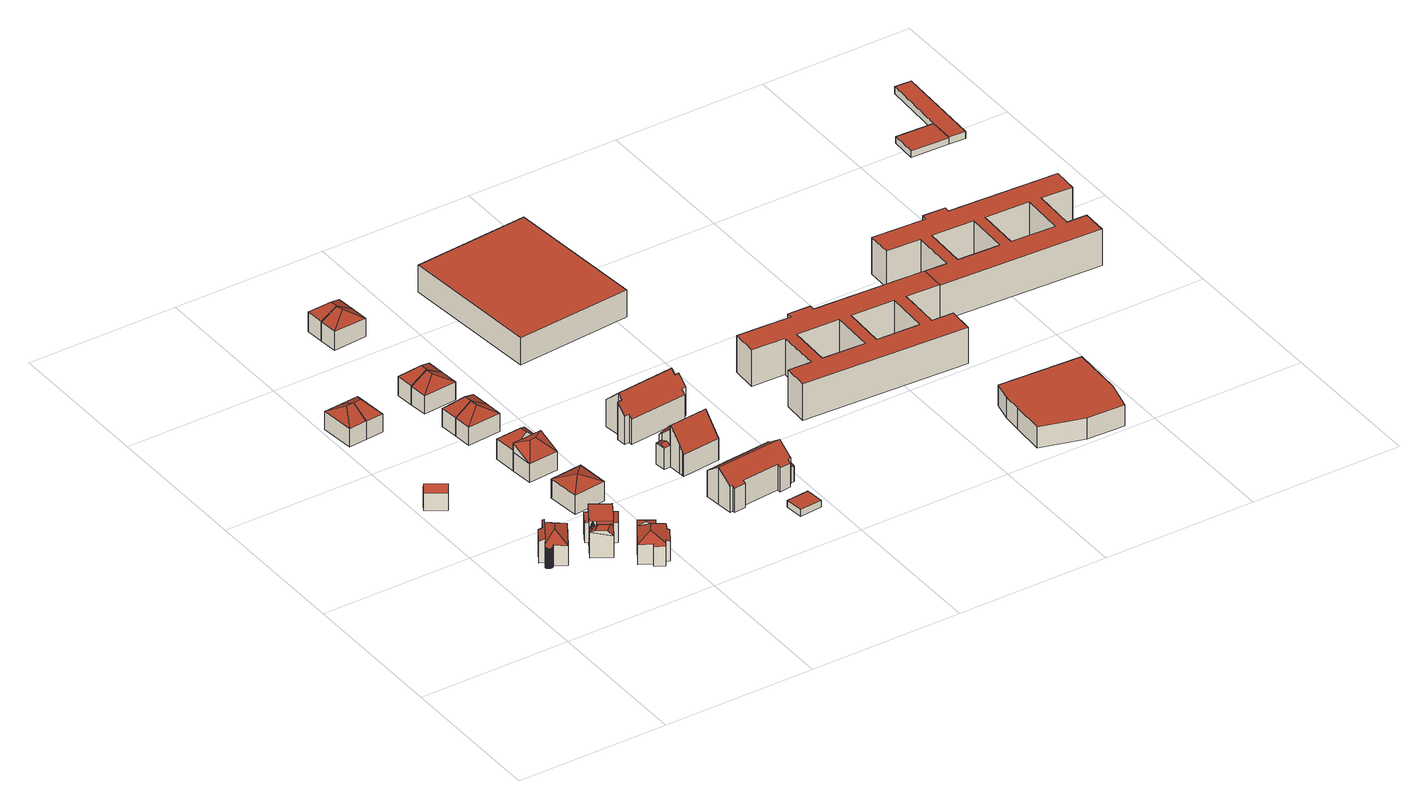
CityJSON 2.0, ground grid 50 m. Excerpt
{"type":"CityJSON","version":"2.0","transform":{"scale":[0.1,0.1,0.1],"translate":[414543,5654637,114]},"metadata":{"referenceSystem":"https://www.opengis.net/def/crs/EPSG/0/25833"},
"CityObjects":{
"building1":{"type":"Building","attributes":{"Dachtyp_tdc":"tdcFreeFormRoof","Gemeindeschluessel":14612000,"Dachneigung":59.49,"QualitaetDacherkennung":5,"Geometrietyp2DReferenz":"3000","measuredHeight":8.21,"function":"31001_9998","roofType":"5000"},"geometry":[{"type":"Solid","lod":"2","boundaries":[[[[0,1,2]],[[3,0,2,4]],[[3,4,5]],[[6,7,8,9]],[[4,2,7,6]],[[2,1,8,7]],[[1,5,9,8]],[[5,4,6,9]],[[0,3,5,1]]]],"semantics":{"surfaces":[{"type":"WallSurface"},{"type":"RoofSurface"},{"type":"GroundSurface"}],"values":[[0,1,0,2,0,0,0,0,1]]}}]},
"building2":{"type":"Building","attributes":{"Gemeindeschluessel":14612000,"Geometrietyp2DReferenz":"3000","function":"31001_9998","roofType":"9999"},"children":["building2-1","building2-2"]},
"building2-1":{"type":"BuildingPart","attributes":{"Dachtyp_tdc":"tdcHipRoof","Dachneigung":33.6,"QualitaetDacherkennung":54,"Geometrietyp2DReferenz":"3000","measuredHeight":9.06,"roofType":"3200"},"parents":["building2"],"geometry":[{"type":"MultiSurface","lod":"2","boundaries":[[[10,11,12,13]],[[11,14,15,12]],[[14,16,17,15]],[[16,18,19,17]],[[18,20,21,19]],[[20,22,23,21]],[[22,24,25,23]],[[24,26,27,25]],[[26,28,29,27]],[[28,30,31,29]],[[30,32,33,31]],[[32,34,35,33]],[[34,36,37,35]],[[36,38,39,37]],[[38,40,41,39]],[[40,42,43,41]],[[42,44,45,43]],[[44,46,47,45]],[[46,48,49,47]],[[48,50,51,49]],[[50,52,53,51]],[[52,54,55,53]],[[54,56,57,55]],[[56,58,59,57]],[[58,60,61,59]],[[60,62,63,61]],[[64,65,66,67]],[[65,64,68]],[[60,58,56,54,52,50,48,46,44,42,40,38,36,34,32,30,28,26,24,22,20,18,16,14,11,10,69,70,71,72,73,74,75,76,77,78]],[[64,62,60,78,68]],[[77,65,68,78]],[[66,79,80,81,82,83,84,85,86,87,13,12,15,17,19,21,23,25,27,29,31,33,35,37,39,41,43,45,47,49,51,53,55,57,59,61,63,67]],[[65,77,79,66]],[[77,76,80,79]],[[76,75,81,80]],[[75,74,82,81]],[[74,73,83,82]],[[73,72,84,83]],[[72,71,85,84]],[[71,70,86,85]],[[70,69,87,86]],[[69,10,13,87]]],"semantics":{"surfaces":[{"type":"WallSurface"},{"type":"RoofSurface"},{"type":"GroundSurface"}],"values":[0,0,0,0,0,0,0,0,0,0,0,0,0,0,0,0,0,0,0,0,0,0,0,0,0,0,0,1,1,1,1,2,0,0,0,0,0,0,0,0,0,0]}}]},
"building2-2":{"type":"BuildingPart","attributes":{"Dachtyp_tdc":"tdcPolyFlatRoof","Dachneigung":25.24,"QualitaetDacherkennung":54,"Geometrietyp2DReferenz":"3000","measuredHeight":8.22,"roofType":"2100"},"parents":["building2"],"geometry":[{"type":"MultiSurface","lod":"2","boundaries":[[[88,89,90,63,62]],[[89,91,92,90]],[[91,93,94,92]],[[93,95,96,94]],[[95,97,64,67,96]],[[95,93,91,89,88,97]],[[67,63,90,92,94,96]]],"semantics":{"surfaces":[{"type":"WallSurface"},{"type":"RoofSurface"},{"type":"GroundSurface"}],"values":[0,0,0,0,0,1,2]}}]},
"building3":{"type":"Building","attributes":{"Dachtyp_tdc":"tdcHipAndGableRoof","Gemeindeschluessel":14612000,"Dachneigung":30.88,"QualitaetDacherkennung":76,"Geometrietyp2DReferenz":"3000","measuredHeight":9.65,"function":"31001_9998","roofType":"5000"},"geometry":[{"type":"Solid","lod":"2","boundaries":[[[[98,99,100,101]],[[99,102,103,100]],[[102,104,105,103]],[[104,98,101,105]],[[102,99,106]],[[98,104,107]],[[99,98,107,106]],[[104,102,106,107]],[[101,100,103,105]]]],"semantics":{"surfaces":[{"type":"WallSurface"},{"type":"RoofSurface"},{"type":"GroundSurface"}],"values":[[0,0,0,0,1,0,1,1,2]]}}]},
"building4":{"type":"Building","attributes":{"Gemeindeschluessel":14612000,"Geometrietyp2DReferenz":"3000","function":"31001_9998","roofType":"9999"},"children":["building4-1","building4-2"]},
"building4-1":{"type":"BuildingPart","attributes":{"Dachtyp_tdc":"tdcFreeFormRoof","Dachneigung":69.01,"QualitaetDacherkennung":25,"Geometrietyp2DReferenz":"3000","measuredHeight":9.34,"roofType":"5000"},"parents":["building4"],"geometry":[{"type":"MultiSurface","lod":"2","boundaries":[[[108,109,110,111]],[[109,112,113,110]],[[112,114,115,113]],[[116,117,114,112]],[[116,112,109]],[[117,116,109,108]],[[117,108,114]],[[111,110,113,115]]],"semantics":{"surfaces":[{"type":"WallSurface"},{"type":"RoofSurface"},{"type":"GroundSurface"}],"values":[0,0,0,1,0,1,1,2]}}]},
"building4-2":{"type":"BuildingPart","attributes":{"Dachtyp_tdc":"tdcCutGableRoof","Dachneigung":0.464,"QualitaetDacherkennung":46,"Geometrietyp2DReferenz":"3000","measuredHeight":9.34,"roofType":"9999"},"parents":["building4"],"geometry":[{"type":"MultiSurface","lod":"2","boundaries":[[[118,119,120,121]],[[119,122,108,111,120]],[[123,118,121,115,114]],[[119,118,124,125]],[[122,119,125,126]],[[123,122,126,127]],[[118,123,127,124]],[[126,125,124,127]],[[121,120,111,115]]],"semantics":{"surfaces":[{"type":"WallSurface"},{"type":"RoofSurface"},{"type":"GroundSurface"}],"values":[0,0,0,1,0,1,0,1,2]}}]},
"building5":{"type":"Building","attributes":{"Dachtyp_tdc":"tdcHipAndGableRoof","Gemeindeschluessel":14612000,"Dachneigung":31.61,"QualitaetDacherkennung":78,"Geometrietyp2DReferenz":"3000","measuredHeight":9.69,"function":"31001_9998","roofType":"5000"},"geometry":[{"type":"Solid","lod":"2","boundaries":[[[[104,128,129,105]],[[128,130,131,129]],[[130,132,101,131]],[[132,104,105,101]],[[130,128,133]],[[104,132,134]],[[128,104,134,133]],[[132,130,133,134]],[[105,129,131,101]]]],"semantics":{"surfaces":[{"type":"WallSurface"},{"type":"RoofSurface"},{"type":"GroundSurface"}],"values":[[0,0,0,0,1,0,1,1,2]]}}]},
"building6":{"type":"Building","attributes":{"Gemeindeschluessel":14612000,"Geometrietyp2DReferenz":"3000","function":"31001_9998","roofType":"9999"},"children":["building6-1","building6-2","building6-3","building6-4"]},
"building6-1":{"type":"BuildingPart","attributes":{"Dachtyp_tdc":"tdcPolyFlatRoof","Dachneigung":0,"QualitaetDacherkennung":55,"Geometrietyp2DReferenz":"3000","measuredHeight":9.52,"roofType":"1000"},"parents":["building6"],"geometry":[{"type":"MultiSurface","lod":"2","boundaries":[[[135,136,137,138,139]],[[140,141,142,143,144,145]],[[146,147,148,149,150]],[[151,135,139,152]],[[151,147,146,141,140,136,135]],[[139,138,144,143,149,148,152]]],"semantics":{"surfaces":[{"type":"WallSurface"},{"type":"RoofSurface"},{"type":"GroundSurface"}],"values":[0,0,0,0,1,2]}}]},
"building6-2":{"type":"BuildingPart","attributes":{"Dachtyp_tdc":"tdcPolyFlatRoof","Dachneigung":0,"QualitaetDacherkennung":51,"Geometrietyp2DReferenz":"3000","measuredHeight":9.56,"roofType":"1000"},"parents":["building6"],"geometry":[{"type":"MultiSurface","lod":"2","boundaries":[[[153,154,148,147]],[[153,155,156,154]],[[155,151,152,156]],[[151,155,153,147]],[[148,154,156,152]]],"semantics":{"surfaces":[{"type":"WallSurface"},{"type":"RoofSurface"},{"type":"GroundSurface"}],"values":[0,0,0,1,2]}}]},
"building6-3":{"type":"BuildingPart","attributes":{"Dachtyp_tdc":"tdcPolyFlatRoof","Dachneigung":3.46,"QualitaetDacherkennung":42,"Geometrietyp2DReferenz":"3000","measuredHeight":6.87,"roofType":"2100"},"parents":["building6"],"geometry":[{"type":"MultiSurface","lod":"2","boundaries":[[[157,150,149,158]],[[142,159,160,143]],[[159,157,158,160]],[[159,142,150,157]],[[158,149,143,160]]],"semantics":{"surfaces":[{"type":"WallSurface"},{"type":"RoofSurface"},{"type":"GroundSurface"}],"values":[0,0,0,1,2]}}]},
"building6-4":{"type":"BuildingPart","attributes":{"Dachtyp_tdc":"tdcPolyFlatRoof","Dachneigung":0,"QualitaetDacherkennung":54,"Geometrietyp2DReferenz":"3000","measuredHeight":6.85,"roofType":"1000"},"parents":["building6"],"geometry":[{"type":"MultiSurface","lod":"2","boundaries":[[[137,161,162,138]],[[161,163,164,162]],[[163,145,144,164]],[[145,163,161,137]],[[138,162,164,144]]],"semantics":{"surfaces":[{"type":"WallSurface"},{"type":"RoofSurface"},{"type":"GroundSurface"}],"values":[0,0,0,1,2]}}]},
"building7":{"type":"Building","attributes":{"Gemeindeschluessel":14612000,"Geometrietyp2DReferenz":"3000","function":"31001_9998","roofType":"9999"},"children":["building7-1","building7-2"]},
"building7-1":{"type":"BuildingPart","attributes":{"Dachtyp_tdc":"tdcHipRoof","Dachneigung":21.62,"QualitaetDacherkennung":56,"Geometrietyp2DReferenz":"3000","measuredHeight":8.94,"roofType":"3200"},"parents":["building7"],"geometry":[{"type":"MultiSurface","lod":"2","boundaries":[[[165,166,167,168]],[[166,169,170,167]],[[169,171,172,170]],[[171,173,174,172]],[[173,175,176,174]],[[175,177,178,176]],[[177,179,180,178]],[[179,181,182,180]],[[183,184,185,186,187]],[[184,188,189,185]],[[188,190,191,189]],[[190,165,168,191]],[[184,183,192,193,181,194]],[[179,177,175,173,171,195]],[[181,179,195,194]],[[171,169,166,165,190,188,184,194,195]],[[168,167,170,172,174,176,178,180,182,196,186,185,189,191]]],"semantics":{"surfaces":[{"type":"WallSurface"},{"type":"RoofSurface"},{"type":"GroundSurface"}],"values":[0,0,0,0,0,0,0,0,0,0,0,0,1,1,1,1,2]}}]},
"building7-2":{"type":"BuildingPart","attributes":{"Dachtyp_tdc":"tdcHipAndGableRoof","Dachneigung":26.37,"QualitaetDacherkennung":58,"Geometrietyp2DReferenz":"3000","measuredHeight":7.95,"roofType":"5000"},"parents":["building7"],"geometry":[{"type":"MultiSurface","lod":"2","boundaries":[[[197,187,186,198]],[[199,200,201]],[[200,181,202,201]],[[202,192,187,197,199,201]],[[196,182,203,204,198,186]],[[200,203,182,181]],[[200,199,204,203]],[[199,197,198,204]]],"semantics":{"surfaces":[{"type":"WallSurface"},{"type":"RoofSurface"},{"type":"GroundSurface"}],"values":[0,1,1,1,2,0,0,0]}}]},
"building8":{"type":"Building","attributes":{"Dachtyp_tdc":"tdcTentRoof","Gemeindeschluessel":14612000,"Dachneigung":22.26,"QualitaetDacherkennung":82,"Geometrietyp2DReferenz":"3000","measuredHeight":8.75,"function":"31001_9998","roofType":"3500"},"geometry":[{"type":"Solid","lod":"2","boundaries":[[[[205,206,207,208]],[[206,209,210,207]],[[209,211,212,210]],[[211,205,208,212]],[[206,205,213]],[[209,206,213]],[[211,209,213]],[[205,211,213]],[[208,207,210,212]]]],"semantics":{"surfaces":[{"type":"WallSurface"},{"type":"RoofSurface"},{"type":"GroundSurface"}],"values":[[0,0,0,0,1,1,1,1,2]]}}]},
"building9":{"type":"Building","attributes":{"Dachtyp_tdc":"tdcFreeFormRoof","Gemeindeschluessel":14612000,"Dachneigung":41.67,"QualitaetDacherkennung":46,"Geometrietyp2DReferenz":"3000","measuredHeight":10.48,"function":"31001_9998","roofType":"5000"},"geometry":[{"type":"Solid","lod":"2","boundaries":[[[[214,215,216,217]],[[215,218,219]],[[214,220,221]],[[214,221,218,215]],[[221,220,222,219,218]],[[223,219,222,224]],[[224,222,220,225]],[[225,220,214]],[[215,219,223]],[[216,226,227,228,217]],[[215,223,226,216]],[[223,224,227,226]],[[224,225,228,227]],[[225,214,217,228]]]],"semantics":{"surfaces":[{"type":"WallSurface"},{"type":"RoofSurface"},{"type":"GroundSurface"}],"values":[[0,1,1,1,1,0,0,0,0,2,0,0,0,0]]}}]},
"building10":{"type":"Building","attributes":{"Dachtyp_tdc":"tdcHipAndGableRoof","Gemeindeschluessel":14612000,"Dachneigung":41.51,"QualitaetDacherkennung":75,"Geometrietyp2DReferenz":"3000","measuredHeight":11.28,"function":"31001_9998","roofType":"5000"},"geometry":[{"type":"Solid","lod":"2","boundaries":[[[[229,230,231,226]],[[230,232,233,231]],[[232,234,228,233]],[[234,229,226,228]],[[232,230,235]],[[229,234,236]],[[230,229,236,235]],[[234,232,235,236]],[[226,231,233,228]]]],"semantics":{"surfaces":[{"type":"WallSurface"},{"type":"RoofSurface"},{"type":"GroundSurface"}],"values":[[0,0,0,0,1,0,1,1,2]]}}]},
"building11":{"type":"Building","attributes":{"Dachtyp_tdc":"tdcHipAndGableRoof","Gemeindeschluessel":14612000,"Dachneigung":32.01,"QualitaetDacherkennung":69,"Geometrietyp2DReferenz":"3000","measuredHeight":9.7,"function":"31001_9998","roofType":"5000"},"geometry":[{"type":"Solid","lod":"2","boundaries":[[[[237,238,239,240]],[[238,241,242,239]],[[241,243,244,242]],[[243,237,240,244]],[[241,238,245]],[[237,243,246]],[[238,237,246,245]],[[243,241,245,246]],[[240,239,242,244]]]],"semantics":{"surfaces":[{"type":"WallSurface"},{"type":"RoofSurface"},{"type":"GroundSurface"}],"values":[[0,0,0,0,1,0,1,1,2]]}}]},
"building12":{"type":"Building","attributes":{"Dachtyp_tdc":"tdcHipAndGableRoof","Gemeindeschluessel":14612000,"Dachneigung":31.36,"QualitaetDacherkennung":76,"Geometrietyp2DReferenz":"3000","measuredHeight":9.69,"function":"31001_9998","roofType":"5000"},"geometry":[{"type":"Solid","lod":"2","boundaries":[[[[243,247,248,244]],[[247,249,250,248]],[[249,237,240,250]],[[237,243,244,240]],[[249,247,251]],[[243,237,252]],[[247,243,252,251]],[[237,249,251,252]],[[244,248,250,240]]]],"semantics":{"surfaces":[{"type":"WallSurface"},{"type":"RoofSurface"},{"type":"GroundSurface"}],"values":[[0,0,0,0,1,0,1,1,2]]}}]},
"building13":{"type":"Building","attributes":{"Dachtyp_tdc":"tdcHipAndGableRoof","Gemeindeschluessel":14612000,"Dachneigung":29.78,"QualitaetDacherkennung":70,"Geometrietyp2DReferenz":"3000","measuredHeight":9.65,"function":"31001_9998","roofType":"5000"},"geometry":[{"type":"Solid","lod":"2","boundaries":[[[[253,254,255,256]],[[254,257,258,255]],[[257,259,260,258]],[[259,253,256,260]],[[257,254,261]],[[253,259,262]],[[254,253,262,261]],[[259,257,261,262]],[[256,255,258,260]]]],"semantics":{"surfaces":[{"type":"WallSurface"},{"type":"RoofSurface"},{"type":"GroundSurface"}],"values":[[0,0,0,0,1,0,1,1,2]]}}]},
"building14":{"type":"Building","attributes":{"Dachtyp_tdc":"tdcHipAndGableRoof","Gemeindeschluessel":14612000,"Dachneigung":31.6,"QualitaetDacherkennung":73,"Geometrietyp2DReferenz":"3000","measuredHeight":9.66,"function":"31001_9998","roofType":"5000"},"geometry":[{"type":"Solid","lod":"2","boundaries":[[[[263,264,265,260]],[[264,266,267,265]],[[266,268,256,267]],[[268,263,260,256]],[[266,264,269]],[[263,268,270]],[[264,263,270,269]],[[268,266,269,270]],[[260,265,267,256]]]],"semantics":{"surfaces":[{"type":"WallSurface"},{"type":"RoofSurface"},{"type":"GroundSurface"}],"values":[[0,0,0,0,1,0,1,1,2]]}}]},
"building15":{"type":"Building","attributes":{"Dachtyp_tdc":"tdcHipAndGableRoof","Gemeindeschluessel":14612000,"Dachneigung":32,"QualitaetDacherkennung":75,"Geometrietyp2DReferenz":"3000","measuredHeight":9.75,"function":"31001_9998","roofType":"5000"},"geometry":[{"type":"Solid","lod":"2","boundaries":[[[[271,272,273,274]],[[272,275,276,273]],[[275,277,278,276]],[[277,271,274,278]],[[275,272,279]],[[271,277,280]],[[272,271,280,279]],[[277,275,279,280]],[[274,273,276,278]]]],"semantics":{"surfaces":[{"type":"WallSurface"},{"type":"RoofSurface"},{"type":"GroundSurface"}],"values":[[0,0,0,0,1,0,1,1,2]]}}]},
"building16":{"type":"Building","attributes":{"Dachtyp_tdc":"tdcHipAndGableRoof","Gemeindeschluessel":14612000,"Dachneigung":31.97,"QualitaetDacherkennung":67,"Geometrietyp2DReferenz":"3000","measuredHeight":9.66,"function":"31001_9998","roofType":"5000"},"geometry":[{"type":"Solid","lod":"2","boundaries":[[[[281,282,283,278]],[[282,284,285,283]],[[284,271,274,285]],[[271,281,278,274]],[[284,282,286]],[[281,271,287]],[[282,281,287,286]],[[271,284,286,287]],[[278,283,285,274]]]],"semantics":{"surfaces":[{"type":"WallSurface"},{"type":"RoofSurface"},{"type":"GroundSurface"}],"values":[[0,0,0,0,1,0,1,1,2]]}}]},
"building17":{"type":"Building","attributes":{"Gemeindeschluessel":14612000,"Geometrietyp2DReferenz":"3000","function":"31001_9998","roofType":"9999"},"children":["building17-1","building17-2"]},
"building17-1":{"type":"BuildingPart","attributes":{"Dachtyp_tdc":"tdcGableRoof","Dachneigung":21.72,"QualitaetDacherkennung":23,"Geometrietyp2DReferenz":"3000","measuredHeight":8.05,"roofType":"3100"},"parents":["building17"],"geometry":[{"type":"MultiSurface","lod":"2","boundaries":[[[288,289,290,291]],[[289,292,293,290]],[[292,294,295,293]],[[292,289,296]],[[289,288,297,296]],[[294,292,296,297]],[[291,290,293,295]]],"semantics":{"surfaces":[{"type":"WallSurface"},{"type":"RoofSurface"},{"type":"GroundSurface"}],"values":[0,0,0,0,1,1,2]}}]},
"building17-2":{"type":"BuildingPart","attributes":{"Dachtyp_tdc":"tdcGableRoof","Dachneigung":49.81,"QualitaetDacherkennung":82,"Geometrietyp2DReferenz":"3000","measuredHeight":14.41,"roofType":"3100"},"parents":["building17"],"geometry":[{"type":"MultiSurface","lod":"2","boundaries":[[[298,299,300,301]],[[299,302,303,300]],[[302,304,291,303]],[[304,288,291]],[[305,295,294]],[[305,306,307,295]],[[306,308,309,307]],[[308,310,311,309]],[[310,312,313,311]],[[312,314,315,313]],[[314,316,317,315]],[[316,318,319,317]],[[318,320,321,319]],[[320,322,323,321]],[[322,298,301,323]],[[318,316,314,312,310,308,306,305,304,302]],[[302,299,298,322,320,318]],[[301,300,303,291,295,307,309,311,313,315,317,319,321,323]]],"semantics":{"surfaces":[{"type":"WallSurface"},{"type":"RoofSurface"},{"type":"GroundSurface"}],"values":[0,0,0,0,0,0,0,0,0,0,0,0,0,0,0,1,1,2]}}]},
"building18":{"type":"Building","attributes":{"Gemeindeschluessel":14612000,"Geometrietyp2DReferenz":"3000","function":"31001_9998","roofType":"9999"},"children":["building18-1","building18-2"]},
"building18-1":{"type":"BuildingPart","attributes":{"Dachtyp_tdc":"tdcGableRoof","Dachneigung":36.99,"QualitaetDacherkennung":80,"Geometrietyp2DReferenz":"3000","measuredHeight":12.73,"roofType":"3100"},"parents":["building18"],"geometry":[{"type":"MultiSurface","lod":"2","boundaries":[[[324,325,326,327]],[[325,328,329,326]],[[328,330,331,329]],[[330,332,333,331]],[[332,334,335,333]],[[336,337,338,339]],[[337,340,341,338]],[[340,342,343,341]],[[342,344,345,343]],[[344,346,347,345]],[[346,348,347]],[[349,350,351]],[[349,324,327,350]],[[352,346,344,342,340]],[[340,337,336,353,354,334,332,330,328,325,324,349,352]],[[327,326,329,331,333,335,355,356,339,338,341,343,345,347,357,350]],[[334,354,355,335]],[[354,353,356,355]],[[353,336,339,356]]],"semantics":{"surfaces":[{"type":"WallSurface"},{"type":"RoofSurface"},{"type":"GroundSurface"}],"values":[0,0,0,0,0,0,0,0,0,0,0,0,0,1,1,2,0,0,0]}}]},
"building18-2":{"type":"BuildingPart","attributes":{"Dachtyp_tdc":"tdcFreeFormRoof","Dachneigung":57.76,"QualitaetDacherkennung":13,"Geometrietyp2DReferenz":"3000","measuredHeight":6.61,"roofType":"5000"},"parents":["building18"],"geometry":[{"type":"MultiSurface","lod":"2","boundaries":[[[348,358,359,347]],[[358,360,361,359]],[[360,351,350,361]],[[362,351,360]],[[363,362,360,358]],[[363,358,348]],[[362,363,348,364,351]],[[347,359,361,350,357]]],"semantics":{"surfaces":[{"type":"WallSurface"},{"type":"RoofSurface"},{"type":"GroundSurface"}],"values":[0,0,0,1,1,1,1,2]}}]},
"building19":{"type":"Building","attributes":{"Dachtyp_tdc":"tdcPolyFlatRoof","Gemeindeschluessel":14612000,"Dachneigung":0,"QualitaetDacherkennung":83,"Geometrietyp2DReferenz":"3000","measuredHeight":2.27,"function":"31001_9998","roofType":"1000"},"geometry":[{"type":"Solid","lod":"2","boundaries":[[[[365,366,367,368]],[[366,369,370,367]],[[369,371,372,370]],[[371,365,368,372]],[[371,369,366,365]],[[368,367,370,372]]]],"semantics":{"surfaces":[{"type":"WallSurface"},{"type":"RoofSurface"},{"type":"GroundSurface"}],"values":[[0,0,0,0,1,2]]}}]},
"building20":{"type":"Building","attributes":{"Dachtyp_tdc":"tdcGableRoof","Gemeindeschluessel":14612000,"Dachneigung":45.63,"QualitaetDacherkennung":44,"Geometrietyp2DReferenz":"3000","measuredHeight":14.53,"function":"31001_9998","roofType":"3100"},"geometry":[{"type":"Solid","lod":"2","boundaries":[[[[373,374,375,376]],[[374,377,378,375]],[[377,379,380,378]],[[379,381,382,380]],[[381,383,384,382]],[[383,385,386,384]],[[385,387,388,386]],[[387,389,390,388]],[[389,391,392,390]],[[391,393,394,392]],[[393,395,396,394]],[[395,397,398,396]],[[397,399,400,398]],[[399,373,376,400]],[[395,393,391,389]],[[389,387,385,383,381,379,377,374,373,399,397,395]],[[376,375,378,380,382,384,386,388,390,392,394,396,398,400]]]],"semantics":{"surfaces":[{"type":"WallSurface"},{"type":"RoofSurface"},{"type":"GroundSurface"}],"values":[[0,0,0,0,0,0,0,0,0,0,0,0,0,0,1,1,2]]}}]},
"building21":{"type":"Building","attributes":{"Dachtyp_tdc":"tdcPolyFlatRoof","Gemeindeschluessel":14612000,"Dachneigung":0,"QualitaetDacherkennung":84,"Geometrietyp2DReferenz":"3000","measuredHeight":9.33,"function":"31001_3211","roofType":"1000"},"geometry":[{"type":"Solid","lod":"2","boundaries":[[[[401,402,403,404]],[[402,405,406,403]],[[405,407,408,406]],[[407,401,404,408]],[[407,405,402,401]],[[404,403,406,408]]]],"semantics":{"surfaces":[{"type":"WallSurface"},{"type":"RoofSurface"},{"type":"GroundSurface"}],"values":[[0,0,0,0,1,2]]}}]},
"building22":{"type":"Building","attributes":{"name":"107. Oberschule Dresden","Dachtyp_tdc":"tdcPolyFlatRoof","Gemeindeschluessel":14612000,"Dachneigung":0,"QualitaetDacherkennung":45,"Geometrietyp2DReferenz":"3000","measuredHeight":12.49,"function":"31001_3021","roofType":"1000"},"geometry":[{"type":"Solid","lod":"2","boundaries":[[[[409,410,411,412,413,414,415,416,417,418,419,420,421,422,423,424],[425,426,427,428],[429,430,431,432]],[[433,434,435,436,437,438,439,440,441,442,443,444,445,446,447,448],[449,450,451,452],[453,454,455,456]],[[414,413,444,443]],[[413,412,445,444]],[[412,411,446,445]],[[411,410,447,446]],[[410,409,448,447]],[[409,424,433,448]],[[424,423,434,433]],[[423,422,435,434]],[[429,432,450,449]],[[432,431,451,450]],[[431,430,452,451]],[[430,429,449,452]],[[422,421,436,435]],[[421,420,437,436]],[[420,419,438,437]],[[419,418,439,438]],[[418,417,440,439]],[[425,428,454,453]],[[428,427,455,454]],[[427,426,456,455]],[[426,425,453,456]],[[417,416,441,440]],[[416,415,442,441]],[[415,414,443,442]]]],"semantics":{"surfaces":[{"type":"RoofSurface"},{"type":"GroundSurface"},{"type":"WallSurface"}],"values":[[0,1,2,2,2,2,2,2,2,2,2,2,2,2,2,2,2,2,2,2,2,2,2,2,2,2]]}}]},
"building23":{"type":"Building","attributes":{"Dachtyp_tdc":"tdcPolyFlatRoof","Gemeindeschluessel":14612000,"Dachneigung":0,"QualitaetDacherkennung":74,"Geometrietyp2DReferenz":"3000","measuredHeight":7.19,"function":"31001_9998","roofType":"1000"},"geometry":[{"type":"Solid","lod":"2","boundaries":[[[[457,458,459,460]],[[458,461,462,459]],[[461,463,464,462]],[[463,465,466,464]],[[465,467,468,466]],[[467,469,470,468]],[[469,471,472,470]],[[471,457,460,472]],[[471,469,467,465,463,461,458,457]],[[460,459,462,464,466,468,470,472]]]],"semantics":{"surfaces":[{"type":"WallSurface"},{"type":"RoofSurface"},{"type":"GroundSurface"}],"values":[[0,0,0,0,0,0,0,0,1,2]]}}]},
"building24":{"type":"Building","attributes":{"name":"108. Grundschule Sonnenblumenschule Dresden","Dachtyp_tdc":"tdcPolyFlatRoof","Gemeindeschluessel":14612000,"Dachneigung":0,"QualitaetDacherkennung":47,"Geometrietyp2DReferenz":"3000","measuredHeight":12.43,"function":"31001_3021","roofType":"1000"},"geometry":[{"type":"Solid","lod":"2","boundaries":[[[[473,474,475,476]],[[474,477,478,475]],[[477,479,480,478]],[[479,481,482,480]],[[479,477,474,473,483,484,485,486,487,488,489,490,491,492,493,481],[494,495,496,497],[498,499,500,501]],[[482,502,503,504,505,506,507,508,509,510,511,512,476,475,478,480],[513,514,515,516],[517,518,519,520]],[[481,493,502,482]],[[493,492,503,502]],[[498,501,514,513]],[[501,500,515,514]],[[500,499,516,515]],[[499,498,513,516]],[[492,491,504,503]],[[491,490,505,504]],[[490,489,506,505]],[[489,488,507,506]],[[488,487,508,507]],[[487,486,509,508]],[[486,485,510,509]],[[485,484,511,510]],[[484,483,512,511]],[[494,497,518,517]],[[497,496,519,518]],[[496,495,520,519]],[[495,494,517,520]],[[483,473,476,512]]]],"semantics":{"surfaces":[{"type":"WallSurface"},{"type":"RoofSurface"},{"type":"GroundSurface"}],"values":[[0,0,0,0,1,2,0,0,0,0,0,0,0,0,0,0,0,0,0,0,0,0,0,0,0,0]]}}]},
"building25":{"type":"Building","attributes":{"Gemeindeschluessel":14612000,"Geometrietyp2DReferenz":"3000","function":"31001_2463","roofType":"9999"},"children":["building25-1","building25-2"]},
"building25-1":{"type":"BuildingPart","attributes":{"Dachtyp_tdc":"tdcPolyFlatRoof","Dachneigung":0,"QualitaetDacherkennung":60,"Geometrietyp2DReferenz":"3000","measuredHeight":2.37,"roofType":"1000"},"parents":["building25"],"geometry":[{"type":"MultiSurface","lod":"2","boundaries":[[[521,522,523,524]],[[522,525,526,527,523]],[[528,529,530,531,532]],[[529,521,524,530]],[[529,528,525,522,521]],[[524,523,527,531,530]]],"semantics":{"surfaces":[{"type":"WallSurface"},{"type":"RoofSurface"},{"type":"GroundSurface"}],"values":[0,0,0,0,1,2]}}]},
"building25-2":{"type":"BuildingPart","attributes":{"Dachtyp_tdc":"tdcPolyFlatRoof","Dachneigung":0,"QualitaetDacherkennung":89,"Geometrietyp2DReferenz":"3000","measuredHeight":2.23,"roofType":"1000"},"parents":["building25"],"geometry":[{"type":"MultiSurface","lod":"2","boundaries":[[[526,533,534,527]],[[533,535,536,534]],[[535,532,531,536]],[[532,535,533,526]],[[527,534,536,531]]],"semantics":{"surfaces":[{"type":"WallSurface"},{"type":"RoofSurface"},{"type":"GroundSurface"}],"values":[0,0,0,1,2]}}]}
},
"vertices":[
[25,771,91],[32,783,68],[17,759,68],[83,733,91],[76,721,68],[91,745,68],[76,721,9],[17,759,9],[32,783,9],[91,745,9],
[166,323,76],[165,322,76],[165,322,8],[166,323,8],[164,322,76],[164,322,8],[163,321,75],[163,321,8],[162,321,75],[162,321,8],[161,321,75],[161,321,8],[160,321,75],[160,321,8],[159,321,75],[159,321,8],[158,321,75],[158,321,8],[157,321,75],[157,321,8],[156,321,75],[156,321,8],[155,322,74],[155,322,8],[154,322,75],[154,322,8],[153,323,75],[153,323,8],[152,323,75],[152,323,8],[151,324,75],[151,324,8],[150,325,75],[150,325,8],[149,326,76],[149,326,8],[149,327,76],[149,327,8],[148,328,76],[148,328,8],[148,329,77],[148,329,8],[147,330,77],[147,330,8],[147,331,77],[147,331,8],[147,332,77],[147,332,8],[147,333,78],[147,333,8],[151,340,81],[151,340,8],[160,354,81],[160,354,8],[211,435,81],[266,400,75],[266,400,8],[211,435,8],[218,392,99],[167,323,77],[167,324,77],[168,324,77],[169,325,78],[169,326,78],[170,326,78],[170,327,79],[171,328,79],[206,305,75],[202,368,99],[206,305,8],[171,328,8],[170,327,8],[170,326,8],[169,326,8],[169,325,8],[168,324,8],[167,324,8],[167,323,8],
[160,354,90],[145,363,82],[145,363,8],[176,412,82],[176,412,8],[187,406,88],[187,406,8],[207,438,88],[207,438,8],[211,435,90],
[78,1144,72],[18,1138,72],[18,1138,9],[78,1144,9],[8,1251,71],[8,1251,9],[68,1256,71],[68,1256,9],[48,1197,105],[73,1199,105],
[277,301,75],[301,340,75],[301,340,10],[277,301,10],[319,329,75],[319,329,10],[311,316,75],[311,316,10],[310,334,103],[304,325,103],
[351,291,96],[335,265,83],[335,265,10],[351,291,10],[277,301,98],[311,316,102],[346,295,103],[320,274,103],[289,293,103],[315,314,103],
[128,1261,71],[128,1261,9],[138,1149,71],[138,1149,9],[78,1144,71],[99,1202,105],[73,1200,105],
[301,340,103],[318,368,103],[318,368,76],[318,368,8],[301,340,8],[347,414,103],[405,378,103],[405,378,77],[405,378,8],[347,414,8],[347,414,76],[375,329,103],[359,304,103],[359,304,8],[375,329,8],[375,329,77],[319,329,103],[319,329,8],
[351,291,103],[351,291,8],[311,316,103],[311,316,8],
[388,321,76],[388,321,8],[419,369,76],[419,369,8],
[308,374,76],[308,374,8],[337,421,76],[337,421,8],
[490,211,77],[458,162,77],[458,162,9],[490,211,9],[447,169,82],[447,169,9],[439,157,82],[439,157,9],[434,149,77],[434,149,9],[406,167,74],[406,167,9],[411,175,79],[411,175,9],[373,200,75],[373,200,9],[425,280,75],[425,280,9],[477,248,80],[492,238,82],[492,238,9],[477,248,9],[477,248,70],[495,236,80],[495,236,9],[483,216,80],[483,216,9],[463,256,79],[446,267,77],[445,242,98],[426,213,98],[446,267,9],
[474,259,75],[474,259,9],[485,276,75],[441,304,75],[451,275,89],[446,267,89],[441,304,9],[485,276,9],
[350,606,78],[457,617,78],[457,617,12],[350,606,12],[467,512,78],[467,512,12],[361,501,78],[361,501,12],[409,559,99],
[442,713,76],[342,705,76],[342,705,12],[442,713,12],[375,753,117],[336,779,108],[435,788,108],[396,755,117],[385,783,108],[336,779,76],[385,783,76],[435,788,76],[336,779,12],[385,783,12],[435,788,12],
[336,779,82],[329,853,82],[329,853,12],[429,862,79],[429,862,12],[435,788,79],[382,809,125],[384,783,125],
[409,1025,73],[414,965,73],[414,965,11],[409,1025,11],[302,955,73],[302,955,11],[297,1015,73],[297,1015,11],[355,994,108],[353,1020,108],
[291,1075,73],[291,1075,11],[404,1085,73],[404,1085,11],[350,1046,108],[352,1020,108],
[391,1224,74],[396,1164,74],[396,1164,11],[391,1224,11],[284,1154,74],[284,1154,11],[279,1214,74],[279,1214,11],[336,1192,107],[334,1219,107],
[279,1214,75],[274,1274,75],[274,1274,11],[386,1284,73],[386,1284,11],[391,1224,73],[333,1245,108],[335,1219,108],
[356,1629,73],[361,1569,73],[361,1569,11],[356,1629,11],[249,1559,76],[249,1559,11],[243,1619,76],[243,1619,11],[302,1599,108],[299,1624,108],
[243,1619,79],[238,1679,79],[238,1679,11],[350,1689,73],[350,1689,11],[298,1651,107],[301,1624,107],
[717,550,84],[695,548,84],[695,548,11],[717,550,11],[691,583,84],[691,583,11],[713,586,84],[713,586,11],[693,565,91],[715,568,91],
[722,496,93],[721,508,107],[721,508,11],[722,496,11],[717,548,155],[717,548,11],[717,550,153],[713,586,112],[712,599,96],[712,599,11],[752,603,96],[752,603,11],[752,613,84],[752,613,11],[786,617,84],[786,617,11],[787,606,96],[787,606,11],[841,611,97],[841,611,11],[845,561,155],[845,561,11],[850,502,85],[850,502,11],[723,489,84],[723,489,11],
[962,301,90],[952,300,90],[952,300,1],[962,301,1],[953,290,82],[953,290,1],[915,286,82],[915,286,1],[914,296,90],[914,296,1],[789,284,90],[789,284,1],[750,280,90],[741,279,90],[741,279,1],[750,280,1],[736,330,128],[736,330,1],[731,381,90],[731,381,1],[952,403,90],[952,403,1],[953,394,96],[953,394,1],[953,394,54],[961,305,93],[961,305,1],[961,305,54],[957,351,128],[751,272,84],[790,275,84],[790,275,1],[751,272,1],[957,351,1],
[968,395,54],[968,395,1],[977,307,54],[977,307,1],[968,314,67],[961,387,67],[957,351,54],
[888,208,27],[962,214,27],[962,214,4],[888,208,4],[968,154,27],[968,154,4],[893,148,27],[893,148,4],
[896,738,109],[881,737,109],[881,737,11],[896,738,11],[883,723,95],[883,723,11],[689,703,96],[689,703,11],[688,715,107],[688,715,11],[672,713,108],[672,713,11],[669,745,140],[669,745,11],[684,747,140],[684,747,11],[683,762,156],[683,762,11],[677,817,104],[677,817,11],[871,837,103],[871,837,11],[877,782,156],[877,782,11],[878,768,141],[878,768,11],[893,769,141],[893,769,11],
[651,1213,98],[611,1677,98],[611,1677,5],[651,1213,5],[993,1710,98],[993,1710,5],[1034,1246,98],[1034,1246,5],
[1762,817,131],[1394,833,131],[1395,850,131],[1321,854,131],[1320,836,131],[1140,844,131],[1136,761,131],[1247,757,131],[1242,617,131],[1166,621,131],[1162,539,131],[1708,514,131],[1713,597,131],[1642,600,131],[1647,739,131],[1759,734,131],[1280,616,131],[1286,755,131],[1426,749,131],[1421,610,131],[1602,602,131],[1460,608,131],[1466,747,131],[1608,741,131],[1759,734,6],[1647,739,6],[1642,600,6],[1713,597,6],[1708,514,6],[1162,539,6],[1166,621,6],[1242,617,6],[1247,757,6],[1136,761,6],[1140,844,6],[1320,836,6],[1321,854,6],[1395,850,6],[1394,833,6],[1762,817,6],[1602,602,6],[1608,741,6],[1466,747,6],[1460,608,6],[1280,616,6],[1421,610,6],[1426,749,6],[1286,755,6],
[1635,51,82],[1642,162,82],[1642,162,10],[1635,51,10],[1645,223,82],[1645,223,10],[1660,288,82],[1660,288,10],[1934,274,82],[1934,274,10],[1927,104,82],[1927,104,10],[1902,6,82],[1902,6,10],[1778,11,82],[1778,11,10],
[2233,796,130],[2299,793,130],[2299,793,5],[2233,796,5],[2296,711,130],[2296,711,5],[1759,734,130],[1759,734,5],[1762,817,130],[1762,817,5],[2238,936,130],[2342,931,130],[2346,1012,130],[1984,1028,130],[1985,1046,130],[1911,1049,130],[1910,1031,130],[1731,1039,130],[1728,959,130],[1841,954,130],[1834,813,130],[2199,938,130],[2193,797,130],[2049,804,130],[2054,944,130],[1877,952,130],[2016,946,130],[2011,806,130],[1872,812,130],[1834,813,5],[1841,954,5],[1728,959,5],[1731,1039,5],[1910,1031,5],[1911,1049,5],[1985,1046,5],[1984,1028,5],[2346,1012,5],[2342,931,5],[2238,936,5],[1877,952,5],[1872,812,5],[2011,806,5],[2016,946,5],[2199,938,5],[2054,944,5],[2049,804,5],[2193,797,5],
[2341,1752,25],[2329,1457,25],[2329,1457,1],[2341,1752,1],[2274,1459,25],[2274,1459,23],[2274,1459,1],[2277,1543,25],[2286,1754,25],[2286,1754,1],[2277,1543,1],[2277,1543,23],
[2149,1464,23],[2149,1464,1],[2152,1548,23],[2152,1548,1]
]}
